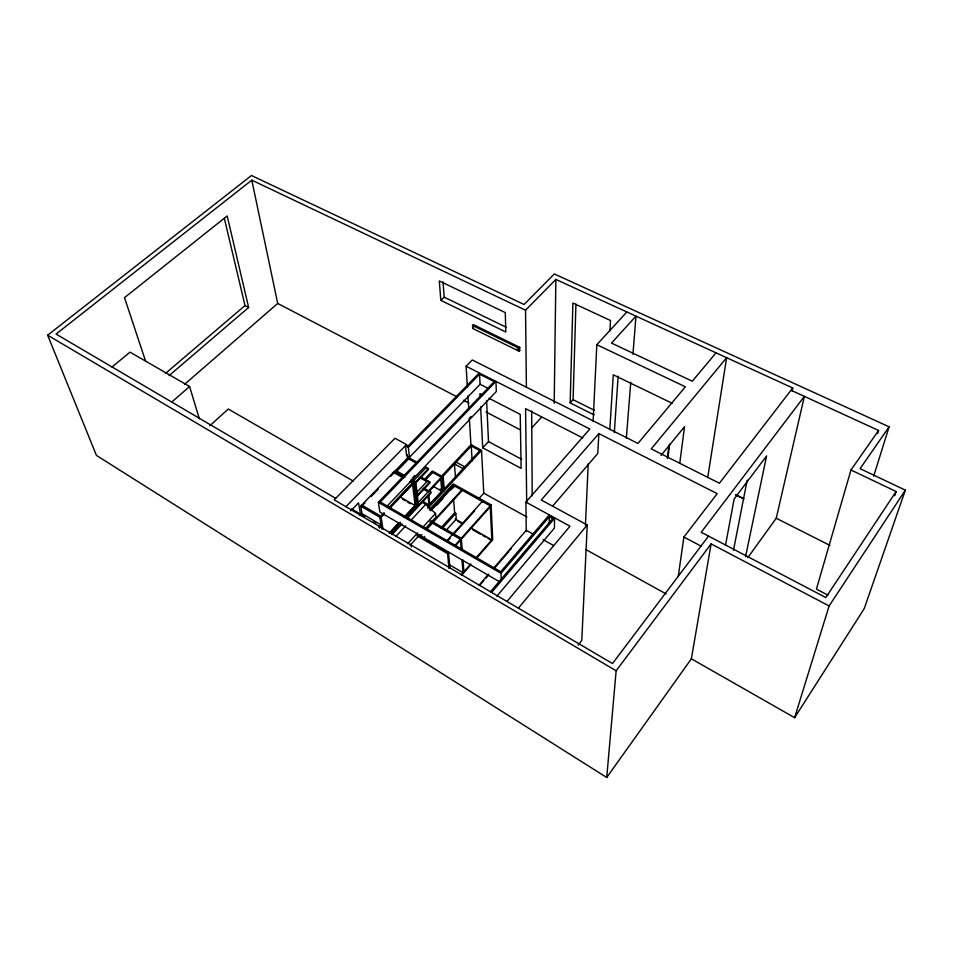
<?xml version="1.0" encoding="UTF-8"?>
<svg xmlns="http://www.w3.org/2000/svg" width="953" height="953" viewBox="0 0 953 953"><rect width="100%" height="100%" fill="white"/><g stroke="black" fill="none" stroke-linecap="round" stroke-linejoin="round"><path stroke-width="1.43" d="M549.238 523.733L549.309 516.776L552.68 518.623L490.473 591.742M554.205 403.262L555.861 279.432L792.753 388.002L792.11 390.909M386.87 506.377L496.334 391.492L495.965 381.391L380.283 502.017L500.73 571.705L548.952 515.263L554.563 518.337L554.42 528.093L496.882 596.173M594.064 414.9L570.168 402.916L572.896 303.042L610.516 320.506L609.908 330.762M570.168 402.916L573.087 399.676L575.934 304.138M585.428 525.246L588.239 463.575M678.25 576.422L683.897 537.051L717.192 493.642L598.841 433.579L541.268 500.027L587.251 524.996L581.783 640.416L578.137 645.098M593.123 421.488L596.828 344.712L626.86 311.965M598.841 433.579L597.769 453.461L552.728 506.031M609.801 429.636L613.279 374.803L672.461 403.417M614.316 432.614L618.14 376.209M626.347 438.13L630.755 382.284M632.947 354.361L635.973 316.146L611.504 343.08L692.283 381.224L716.025 352.836M873.687 476.107L889.113 426.813L554.289 273.952L524.079 304.495L251.461 175.507L47.65 335.206L96.42 455.391L606.727 777.493L616.138 670.793L711.117 543.889L829.11 605.965L794.623 717.692L691.378 658.797L711.117 543.889M667.338 458.584L668.899 445.313M668.029 457.44L669.59 444.241M679.751 463.337L684.516 426.718L661.001 455.474M707.71 477.56L726.639 357.697L651.221 448.899L719.408 483.219L792.753 388.002M725.471 545.461L734.144 498.955L766.581 455.963L745.556 556.671M733.488 550.274L747.188 480.133M747.795 557.66L776.242 518.253L804.38 396.377L701.217 532.286L825.81 597.543L896.13 491.522L850.981 469.996L816.435 589.121L827.943 595.137M877.725 433.305L878.595 430.458L791.026 390.242M894.7 495.739L896.13 491.522M889.113 426.813L860.094 468.662L905.35 490.152L864.252 608.562L794.623 717.692M829.11 605.965L905.35 490.152M850.981 469.996L878.595 430.458M606.727 777.493L691.378 658.797M708.508 536.098L612.505 663.55L334.229 499.825L395.007 438.261L406.526 444.598L345.903 506.686M518.396 608.181L587.251 524.996M506.984 601.486L569.977 526.211L525.901 502.1L589.812 429.005L466.1 366.238L472.283 359.972L637.95 443.431L685.386 386.799L596.828 344.712M491.629 592.421L554.563 518.337M501.29 580.139L501.028 573.349L549.309 516.776M478.93 585.321L488.579 574.087M493.416 568.476L526.247 530.285L532.751 533.906M479.955 585.13L483.814 580.651M485.744 578.4L488.639 575.028M494.428 568.298L508.902 551.465M510.212 549.929L511.165 548.833M461.133 574.933L470.722 563.962M475.523 558.482L491.831 539.839L470.353 527.628M462.157 574.659L470.782 564.795M476.536 558.22L492.701 539.732L491.105 504.911L453.271 483.898L429.243 509.843M448.958 568.453L447.6 553.633L448.506 552.609L417.914 534.776M454.926 545.426L491.105 504.911M454.998 546.307L460.49 540.148M461.395 539.148L490.283 506.782M446.421 541.28L452.389 534.645M447.493 541.054L450.471 537.742M474.594 510.927L453.366 534.538L453.294 533.644L482.266 501.445L482.313 502.35M446.552 529.832L456.273 519.099L455.808 513.405L454.676 512.762L440.977 527.819M478.799 498.693L483.779 493.189L481.539 450.471L480.491 449.768L471.985 445.194L442.406 476.941M442.121 528.474L455.808 513.405M531.774 427.909L541.518 417.188M410.159 545.259L420.059 534.478M425.991 528.01L435.89 517.241L435.521 513.476L425.753 504.34L422.024 502.219M425.86 529.38L431.864 522.84L431.959 523.733L426.956 529.177M421.965 534.621L419.963 536.801L419.856 535.908M407.693 543.698L417.628 532.906M422.596 527.509L435.521 513.476M436.939 505.102L442.966 498.574M451.007 489.878L453.95 485.708L430.804 510.737M427.897 508.283L481.539 450.471M430.411 510.51L453.568 485.494L453.759 487.888M427.623 506.496L442.585 490.402L440.131 489.02M463.003 468.757L464.719 466.744L456.177 462.229M479.74 450.733L480.491 449.768M427.659 506.805L480.503 449.923M489.044 398.318L520.231 414.376L521.124 468.376L482.718 447.827L488.484 441.62L486.602 400.546M430.708 504.185L434.699 499.884M395.745 536.551L405.752 525.818M410.755 520.445L425.753 504.34M389.289 533.096L399.224 522.494M404.191 517.193L415.115 505.543L400.177 496.989M428.242 491.248L441.382 477.227L442.668 491.307M389.396 533.156L399.319 522.554M404.286 517.253L415.21 505.602M417.509 503.232L432.984 486.661M429.35 491.105L441.465 478.156M390.42 532.989L400.343 522.399M405.299 517.098L416.187 505.471L413.423 482.039L389.05 507.675M390.527 533.049L400.451 522.458M405.406 517.157L416.294 505.531L413.531 482.099L389.158 507.735M441.299 489.961L443.669 491.295L442.454 477.822L443.193 477.024L432.376 471.02L424.538 479.311M391.826 533.763L400.82 524.138M406.812 517.729L430.804 492.07L423.823 488.139M391.981 534.693L401.999 523.971M407.002 518.611L430.911 493.035L430.804 492.07M440.477 477.31L470.949 444.801L469.4 419.594M417.188 491.903L427.683 480.777L427.79 481.765M417.343 495.155L429.767 481.944L421.309 477.215M417.462 496.132L429.874 482.933L429.767 481.944M379.175 526.866L381.057 524.865M379.282 526.926L381.164 524.924L362.021 513.679L360.127 515.644M379.318 527.831L381.319 525.901L379.425 527.902M425.598 479.907L432.686 472.402M415.472 505.066L417.545 506.257L414.805 482.826L428.397 468.519L426.277 467.339L412.685 481.622M415.913 482.778L428.493 469.519L428.397 468.519M383.976 513.024L379.89 517.312L381.784 528.927M384.083 513.083L379.997 517.372L360.722 506.103L394.399 471.33L404.942 477.262M412.661 477.679L414.71 475.523M469.007 418.593L471.056 416.449M500.122 582.116L379.878 512.059L378.377 502.314L494.238 381.629L479.562 374.172L408.325 447.338L409.504 457.249L406.621 455.653L405.418 445.73L408.325 447.338M518.932 351.157L518.873 348.167L519.695 347.321L473.367 324.616L472.533 325.438L472.7 328.428L518.932 351.157L519.742 350.311L519.695 347.321M394.602 471.437L407.431 458.19M363.153 506.603L361.926 506.031L364.987 502.862M371.098 496.549L378.246 489.163M390.48 476.512L393.541 473.355L393.398 472.354L403.548 478.072M394.232 472.819L394.649 473.057M409.504 457.249L480.074 384.285L479.562 374.172M363.022 505.781L362.247 505.888M396.853 471.116L409.504 458.036L409.623 459.048M350.764 510.844L358.531 502.85L360.472 514.12L351.574 508.89M406.621 455.653L407.407 454.843M479.288 372.921L408.11 445.968L406.204 444.92M526.39 387.311L525.556 310.213L555.861 279.432M472.7 328.428L473.522 327.606M440.834 300.374L439.297 280.956L505.281 312.596L505.817 332.001L440.834 300.374L444.181 297.169L443.026 281.897M209.72 425.824L228.303 409.04L353.206 481.039M171.743 402.059L189.587 386.489L130.013 352.157L112.061 366.988M184.668 384.25L277.716 303.447L251.795 180.153L56.048 334.074L335.67 498.371M169.098 375.613L248.65 307.485L227.195 215.962L124.509 297.646L145.618 361.247M165.417 373.493L245.004 305.556L224.336 218.332M251.795 180.153L525.556 310.213M444.181 297.169L506.46 327.367M472.533 325.438L518.873 348.167M517.098 349.012L519.742 350.311M573.087 399.676L594.315 410.278M736.073 494.821L743.912 498.764M735.537 494.762L743.483 498.764M776.207 518.241L829.98 545.426M480.074 384.285L488.007 388.347M582.76 437.939L525.591 408.67L526.687 502.148M482.552 394.971L479.943 393.625L480.098 396.555M277.716 303.447L457.023 396.865M463.611 400.296L468.888 403.048M486.018 411.97L520.302 429.839M683.897 537.051L700.991 546.093M245.004 305.556L248.65 307.485M488.484 441.62L521.708 459.298M470.949 444.801L471.985 445.194M479.728 450.578L471.223 446.004L472.14 460.907M462.991 468.602L454.438 463.92L455.486 477.262M483.779 493.189L526.866 516.979M585.654 549.452L666.135 593.922M417.247 462.336L408.039 457.226L407.229 458.071L416.425 463.182M431.626 471.806L442.454 477.822M452.401 484.839L490.247 505.876L491.867 540.685M543.139 539.708L553.538 545.497M420.142 477.489L422.691 478.906M419.225 477.346L426.884 481.634M433.258 486.375L441.847 491.188L440.727 478.954M395.602 470.413L404.62 475.487M411.088 479.133L415.794 481.777L418.51 505.221M410.886 480.61L414.805 482.826M422.989 488.96L428.147 491.867M409.897 481.658L412.542 483.147M455.189 519.004L462.765 523.316M422.882 501.469L429.041 504.971L428.04 495.5M457.774 521.291L461.562 523.447M472.926 529.916L480.503 534.216M483.028 535.657L485.553 537.087M488.079 538.528L490.604 539.97M402.785 499.384L405.287 500.813M407.765 502.231L410.255 503.649M415.222 506.496L412.435 483.088M430.827 520.743L461.323 538.254L462.217 549.917M429.922 521.72L460.43 539.267L461.216 549.452M378.377 502.314L501.028 573.349M416.997 535.777L447.6 553.633M381.033 516.288L361.759 505.03L361.926 506.031M449.03 564.521L463.039 572.753L462.014 559.649M362.188 514.656L364.725 516.157M373.588 521.362L376.137 522.863M47.65 335.206L616.138 670.793M189.587 386.489L199.308 418.76M360.722 506.103L362.211 514.799M380.926 516.228L383.023 529.296M410.993 544.199L411.362 547.07M414.948 500.659L415.294 503.601M424.454 536.408L424.788 539.338M426.277 467.339L426.384 468.352M428.802 494.69L429.791 504.161M440.453 547.915L440.536 548.797M448.506 552.609L449.935 568.238M443.193 477.024L444.408 490.497M453.592 499.432L454.772 514.024M463.003 560.114L463.908 571.764M466.1 366.238L467.387 386.989M467.935 395.876L468.757 409.218M480.622 406.812L482.718 447.827M525.901 502.1L526.27 531.548M531.667 411.088L532.215 495.834M461.752 490.045L432.626 521.779L432.722 522.661L461.824 490.95L461.752 490.045M384.119 514.012L381.069 517.217L384.226 514.072M412.554 484.088L389.193 508.664L412.661 484.148"/></g></svg>
